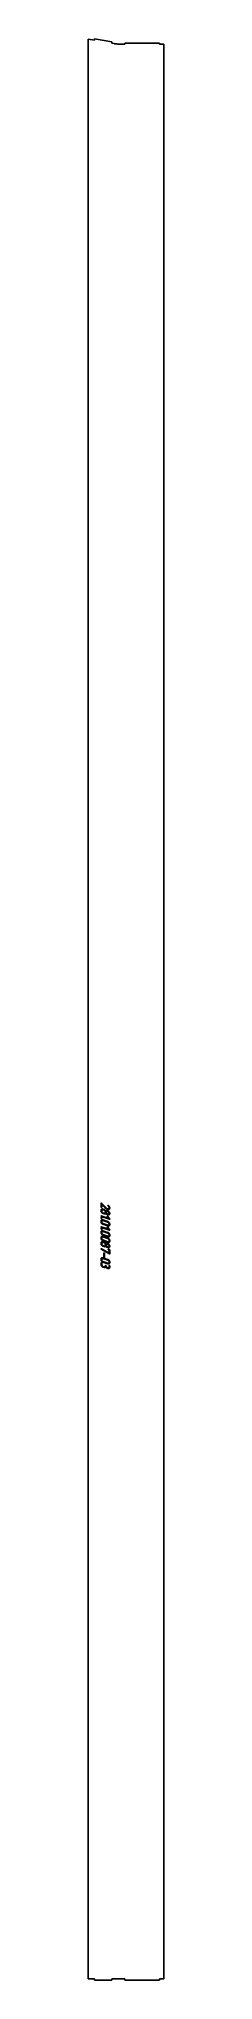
# Model space of a CAD drawing. Header units: millimetres. Extents: x 106 to 193, y 72 to 2298.
import ezdxf

# ---------------------------------------------------------------- set-up
doc = ezdxf.new("R2010")
doc.units = ezdxf.units.MM
doc.linetypes.add('K5LT_BASIC', pattern=[0])
doc.layers.add('Engraving', color=7, linetype='Continuous')

msp = doc.modelspace()

# ---------------------------------------------------------------- linework, layer by layer
at = {"color": 143, "linetype": 'K5LT_BASIC', "lineweight": 25, "true_color": 0x33acca}
for p, q in [((106, 2297.9), (106, 73.7)), ((106, 2297.9), (113.3, 2296.6)), ((113.3, 2298.1), (133.3, 2294.6)), ((113.3, 2296.6), (113.3, 2298.1)), ((133.3, 2294.6), (133.3, 2293.1)), ((133.3, 2293.1), (136, 2292.6)), ((148.1, 2293), (188.1, 2293)), ((148.1, 2292), (148.1, 2293)), ((188.1, 2293), (188.1, 2292)), ((143.1, 2292), (148.1, 2292)), ((188.1, 2292), (193.1, 2292)), ((193.1, 2292), (193.1, 2291.5)), ((193.1, 73.7), (193.1, 2291.5)), ((113.3, 73.7), (106, 73.7)), ((113.3, 72.2), (113.3, 73.7)), ((133.3, 72.2), (113.3, 72.2)), ((136, 73.7), (133.3, 73.7)), ((133.3, 73.7), (133.3, 72.2)), ((143.1, 73.7), (136, 73.7)), ((148.1, 73.7), (143.1, 73.7)), ((148.1, 72.2), (148.1, 73.7)), ((188.1, 72.2), (148.1, 72.2)), ((193.1, 73.7), (188.1, 73.7)), ((188.1, 73.7), (188.1, 72.2))]:
    msp.add_line(p, q, dxfattribs=at)
msp.add_open_spline([(136, 2292.6), (136.3, 2292.6), (136.9, 2292.5), (137.8, 2292.4), (138.6, 2292.3), (139.5, 2292.2), (140.4, 2292.1), (141.3, 2292.1), (142.2, 2292), (142.8, 2292), (143.1, 2292)], degree=3, dxfattribs=at)
at = {"layer": 'Engraving', "color": 143, "linetype": 'K5LT_BASIC', "lineweight": 25, "true_color": 0x33acca}
for p, q in [((120.9, 963.1), (120.9, 958.8)), ((127.3, 957.3), (121.4, 963.2)), ((121.6, 962.2), (126.9, 956.8)), ((121.6, 958.6), (121.6, 962.2)), ((127.6, 957), (127.3, 957.3)), ((129.1, 960.5), (129, 960.5)), ((120.9, 955), (120.9, 954.2)), ((120.9, 942.5), (120.9, 941.8)), ((129.6, 945.6), (121.2, 948.5)), ((121.2, 947.8), (130.5, 944.6)), ((129.6, 933.2), (121.2, 936)), ((121.2, 935.3), (130.5, 932.2)), ((121.6, 954.7), (121.6, 954)), ((121.6, 942.3), (121.6, 941.6)), ((124.4, 955.9), (123, 956.4)), ((124.4, 955.2), (123, 955.6)), ((123, 952.1), (124.4, 951.6)), ((123, 951.4), (124.4, 950.9)), ((128.7, 942), (123, 943.9)), ((128.7, 941.3), (123, 943.2)), ((123, 939.7), (128.7, 937.7)), ((123, 938.9), (128.7, 937)), ((125.8, 952.6), (125.8, 953.3)), ((127.9, 956.8), (127.6, 957)), ((128.7, 954.1), (128, 954.3)), ((128.7, 953.4), (128, 953.6)), ((128, 950.8), (128.7, 950.5)), ((128, 950.1), (128.7, 949.8)), ((128.1, 947.7), (129.6, 945.6)), ((128.1, 935.2), (129.6, 933.2)), ((130.7, 945.1), (128.6, 948)), ((130.7, 932.7), (128.6, 935.6)), ((128.7, 949.8), (128.9, 949.7)), ((128.9, 949.7), (129.1, 949.7)), ((129.1, 949.7), (129.5, 949.7)), ((130.1, 938.7), (130.1, 939.4)), ((130.8, 951.7), (130.7, 952.1)), ((130.8, 951.4), (130.8, 951.7)), ((130.8, 951.2), (130.8, 951.4)), ((130.8, 938.4), (130.8, 939.1)), ((120.9, 930.1), (120.9, 929.4)), ((120.9, 923.7), (120.9, 923)), ((120.9, 917.4), (120.9, 916.7)), ((121.6, 929.8), (121.6, 929.1)), ((121.6, 923.5), (121.6, 922.8)), ((121.6, 917.1), (121.6, 916.4)), ((128.7, 929.6), (123, 931.5)), ((128.7, 928.8), (123, 930.8)), ((123, 927.2), (128.7, 925.3)), ((123, 926.5), (128.7, 924.6)), ((128.7, 923.2), (123, 925.1)), ((128.7, 922.5), (123, 924.4)), ((123, 920.9), (128.7, 918.9)), ((123, 920.2), (128.7, 918.2)), ((124.4, 918.3), (123, 918.8)), ((124.4, 917.6), (123, 918.1)), ((123, 914.5), (124.4, 914)), ((123, 913.8), (124.4, 913.3)), ((125.8, 915), (125.8, 915.7)), ((128.7, 916.5), (128, 916.7)), ((128.7, 915.8), (128, 916)), ((128, 913.2), (128.7, 912.9)), ((130.1, 926.2), (130.1, 926.9)), ((130.1, 919.9), (130.1, 920.6)), ((130.8, 914.1), (130.7, 914.5)), ((130.8, 926), (130.8, 926.7)), ((130.8, 919.6), (130.8, 920.4)), ((130.8, 913.9), (130.8, 914.1)), ((130.8, 913.7), (130.8, 913.9)), ((120.9, 910.7), (120.9, 910.4)), ((120.9, 899.1), (120.9, 898.4)), ((120.9, 894.6), (120.9, 892.8)), ((121.3, 910.9), (121.2, 910.9)), ((121.2, 910.2), (130.4, 905)), ((130.1, 905.8), (121.3, 910.9)), ((121.6, 898.9), (121.6, 898.2)), ((121.6, 892.5), (121.6, 894.3)), ((128.7, 898.6), (123, 900.5)), ((128.7, 897.9), (123, 899.8)), ((123, 896.3), (128.7, 894.3)), ((123, 895.6), (128.7, 893.6)), ((124.4, 890.1), (123, 890.6)), ((124.1, 905.7), (124.1, 901.5)), ((124.8, 901.2), (124.8, 905.5)), ((125.8, 891.4), (125.8, 891.1)), ((128, 912.5), (128.7, 912.2)), ((128.7, 912.2), (128.9, 912.2)), ((128.9, 912.2), (129.1, 912.1)), ((129.1, 912.1), (129.5, 912.1)), ((130.5, 909.9), (129.4, 910.3)), ((129.4, 909.6), (130.1, 909.3)), ((130.1, 909.3), (130.1, 905.8)), ((130.1, 895.3), (130.1, 896)), ((130.1, 891.4), (130.1, 890)), ((130.4, 905), (130.5, 904.9)), ((130.8, 905.2), (130.8, 909.4)), ((130.8, 895), (130.8, 895.7)), ((130.8, 889.7), (130.8, 891.2)), ((123, 889.9), (124.4, 889.4)), ((127.5, 888.8), (127.6, 888.7)), ((127.6, 888.7), (127.7, 888.7)), ((127.7, 888.7), (128, 888.6)), ((128.7, 889.1), (128, 889.3)), ((128, 888.6), (128.7, 888.3))]:
    msp.add_line(p, q, dxfattribs=at)
for points in [[(120.9, 963.1), (120.9, 963.2), (121, 963.3)], [(121, 958.5), (120.9, 958.7), (120.9, 958.8)], [(121, 963.3), (121.1, 963.3), (121.3, 963.3)], [(121.2, 958.4), (121.1, 958.4), (121, 958.5)], [(121.5, 958.4), (121.4, 958.3), (121.2, 958.4)], [(121.3, 963.3), (121.4, 963.3), (121.4, 963.2)], [(121.6, 958.6), (121.6, 958.5), (121.5, 958.4)], [(128.7, 960.3), (128.7, 960.4), (128.8, 960.5)], [(128.7, 960.1), (128.7, 960.2), (128.7, 960.3)], [(128.9, 959.9), (128.8, 960), (128.7, 960.1)], [(128.8, 960.5), (128.9, 960.6), (129, 960.5)], [(129.8, 958.9), (129.6, 959.4), (128.9, 959.9)], [(129.1, 960.5), (130, 959.9), (130.4, 959.1)], [(129.6, 956.8), (129.8, 956.9), (130, 957.2)], [(130.1, 957.9), (130.1, 958.4), (129.8, 958.9)], [(130, 957.2), (130.1, 957.5), (130.1, 957.9)], [(130.8, 957.7), (130.8, 956.7), (130.1, 956.1)], [(130.4, 959.1), (130.8, 958.4), (130.8, 957.7)], [(120.9, 955), (120.9, 955.8), (121.5, 956.2)], [(121.5, 952.5), (120.9, 953.4), (120.9, 954.2)], [(120.9, 948.2), (120.9, 948.3), (121, 948.5)], [(121, 948), (120.9, 948.1), (120.9, 948.2)], [(120.9, 946.3), (120.9, 946.6), (121, 946.7)], [(121, 945.9), (120.9, 946.1), (120.9, 946.3)], [(120.9, 942.5), (120.9, 943.3), (121.5, 943.8)], [(121.5, 940.1), (120.9, 940.9), (120.9, 941.8)], [(120.9, 935.8), (120.9, 935.9), (121, 936)], [(121, 935.5), (120.9, 935.7), (120.9, 935.8)], [(121, 948.5), (121, 948.5), (121.2, 948.5)], [(121.2, 947.8), (121.1, 947.8), (121, 948)], [(121, 946.7), (121.2, 946.7), (121.4, 946.7)], [(121.4, 945.6), (121.2, 945.7), (121, 945.9)], [(121, 936), (121, 936.1), (121.2, 936)], [(121.2, 935.3), (121.1, 935.4), (121, 935.5)], [(121.4, 946.7), (121.5, 946.6), (121.7, 946.4)], [(121.8, 945.7), (121.6, 945.5), (121.4, 945.6)], [(121.5, 956.2), (122.1, 956.7), (123, 956.4)], [(123, 951.4), (122.1, 951.7), (121.5, 952.5)], [(121.5, 943.8), (122.1, 944.2), (123, 943.9)], [(123, 938.9), (122.1, 939.2), (121.5, 940.1)], [(121.6, 954.7), (121.6, 955.3), (122, 955.6)], [(122, 952.9), (121.6, 953.4), (121.6, 954)], [(121.6, 942.3), (121.6, 942.8), (122, 943.1)], [(122, 940.4), (121.6, 941), (121.6, 941.6)], [(121.7, 946.4), (121.9, 946.2), (121.9, 946)], [(121.9, 946), (121.9, 945.8), (121.8, 945.7)], [(122, 955.6), (122.4, 955.8), (123, 955.6)], [(123, 952.1), (122.4, 952.3), (122, 952.9)], [(122, 943.1), (122.4, 943.4), (123, 943.2)], [(123, 939.7), (122.4, 939.9), (122, 940.4)], [(124.4, 955.9), (125, 955.7), (125.5, 955.2)], [(124.4, 955.2), (125, 955), (125.4, 954.4)], [(125.4, 951.7), (125, 951.4), (124.4, 951.6)], [(125.6, 950.8), (125, 950.7), (124.4, 950.9)], [(125.4, 954.4), (125.8, 953.9), (125.8, 953.3)], [(125.8, 952.6), (125.8, 951.9), (125.4, 951.7)], [(125.5, 955.2), (126, 954.8), (126.3, 954.1)], [(126.3, 951.4), (126.1, 951), (125.6, 950.8)], [(126.3, 954.1), (126.6, 954.4), (127, 954.4)], [(127.1, 950.6), (126.7, 950.9), (126.3, 951.4)], [(126.6, 952.7), (126.6, 953.3), (127, 953.5)], [(127, 951.5), (126.6, 952.1), (126.6, 952.7)], [(127.7, 956.2), (127.4, 956.4), (126.9, 956.8)], [(127, 954.4), (127.5, 954.5), (128, 954.3)], [(127, 953.5), (127.4, 953.8), (128, 953.6)], [(128, 950.8), (127.4, 951), (127, 951.5)], [(128, 950.1), (127.5, 950.2), (127.1, 950.6)], [(128.4, 955.8), (128, 956), (127.7, 956.2)], [(127.9, 956.8), (128.1, 956.7), (128.4, 956.6)], [(128, 947.9), (128, 948.1), (128.1, 948.2)], [(128.1, 947.7), (128, 947.8), (128, 947.9)], [(128, 935.5), (128, 935.7), (128.1, 935.7)], [(128.1, 935.2), (128, 935.4), (128, 935.5)], [(128.1, 948.2), (128.2, 948.2), (128.3, 948.2)], [(128.1, 935.7), (128.2, 935.8), (128.3, 935.8)], [(128.3, 948.2), (128.4, 948.2), (128.6, 948)], [(128.3, 935.8), (128.4, 935.7), (128.6, 935.6)], [(128.4, 956.6), (129.1, 956.3), (129.6, 956.8)], [(130.1, 956.1), (129.4, 955.5), (128.4, 955.8)], [(128.7, 954.1), (129.5, 953.8), (130.2, 952.9)], [(128.7, 953.4), (129.3, 953.2), (129.7, 952.6)], [(129.7, 950.6), (129.3, 950.3), (128.7, 950.5)], [(128.7, 942), (129.5, 941.7), (130.2, 940.9)], [(128.7, 941.3), (129.3, 941.1), (129.7, 940.5)], [(129.7, 937.8), (129.3, 937.5), (128.7, 937.7)], [(130.2, 937.1), (129.6, 936.7), (128.7, 937)], [(130.2, 949.9), (129.9, 949.7), (129.5, 949.7)], [(129.7, 952.6), (130.1, 952), (130.1, 951.5)], [(130.1, 951.5), (130.1, 950.9), (129.7, 950.6)], [(129.7, 940.5), (130.1, 940), (130.1, 939.4)], [(130.1, 938.7), (130.1, 938.1), (129.7, 937.8)], [(130.2, 952.9), (130.5, 952.5), (130.7, 952.1)], [(130.8, 951.2), (130.8, 950.3), (130.2, 949.9)], [(130.2, 940.9), (130.8, 940), (130.8, 939.1)], [(130.8, 938.4), (130.8, 937.6), (130.2, 937.1)], [(130.7, 944.7), (130.6, 944.6), (130.5, 944.6)], [(130.7, 945.1), (130.8, 945), (130.8, 944.9)], [(130.8, 944.9), (130.8, 944.7), (130.7, 944.7)], [(120.9, 933.9), (120.9, 934.1), (121, 934.2)], [(121, 933.4), (120.9, 933.6), (120.9, 933.9)], [(120.9, 930.1), (120.9, 930.9), (121.5, 931.3)], [(121.5, 927.6), (120.9, 928.5), (120.9, 929.4)], [(120.9, 923.7), (120.9, 924.5), (121.5, 925)], [(121.5, 921.3), (120.9, 922.1), (120.9, 923)], [(120.9, 917.4), (120.9, 918.2), (121.5, 918.6)], [(121.5, 914.9), (120.9, 915.8), (120.9, 916.7)], [(121, 934.2), (121.2, 934.3), (121.4, 934.2)], [(121.4, 933.2), (121.2, 933.2), (121, 933.4)], [(121.4, 934.2), (121.5, 934.2), (121.7, 934)], [(121.8, 933.2), (121.6, 933.1), (121.4, 933.2)], [(121.5, 931.3), (122.1, 931.8), (123, 931.5)], [(123, 926.5), (122.1, 926.8), (121.5, 927.6)], [(121.5, 925), (122.1, 925.4), (123, 925.1)], [(123, 920.2), (122.1, 920.5), (121.5, 921.3)], [(121.5, 918.6), (122.1, 919.1), (123, 918.8)], [(123, 913.8), (122.1, 914.1), (121.5, 914.9)], [(121.6, 929.8), (121.6, 930.4), (122, 930.7)], [(122, 928), (121.6, 928.6), (121.6, 929.1)], [(121.6, 923.5), (121.6, 924.1), (122, 924.3)], [(122, 921.6), (121.6, 922.2), (121.6, 922.8)], [(121.6, 917.1), (121.6, 917.7), (122, 918)], [(122, 915.3), (121.6, 915.8), (121.6, 916.4)], [(121.7, 934), (121.9, 933.8), (121.9, 933.5)], [(121.9, 933.5), (121.9, 933.3), (121.8, 933.2)], [(122, 930.7), (122.4, 931), (123, 930.8)], [(123, 927.2), (122.4, 927.4), (122, 928)], [(122, 924.3), (122.4, 924.6), (123, 924.4)], [(123, 920.9), (122.4, 921.1), (122, 921.6)], [(122, 918), (122.4, 918.3), (123, 918.1)], [(123, 914.5), (122.4, 914.7), (122, 915.3)], [(124.4, 918.3), (125, 918.1), (125.5, 917.7)], [(124.4, 917.6), (125, 917.4), (125.4, 916.8)], [(125.4, 914.1), (125, 913.8), (124.4, 914)], [(125.6, 913.3), (125, 913.1), (124.4, 913.3)], [(125.4, 916.8), (125.8, 916.3), (125.8, 915.7)], [(125.8, 915), (125.8, 914.4), (125.4, 914.1)], [(125.5, 917.7), (126, 917.2), (126.3, 916.5)], [(126.3, 913.8), (126.1, 913.4), (125.6, 913.3)], [(126.3, 916.5), (126.6, 916.8), (127, 916.8)], [(127.1, 913), (126.7, 913.3), (126.3, 913.8)], [(126.6, 915.1), (126.6, 915.7), (127, 916)], [(127, 914), (126.6, 914.5), (126.6, 915.1)], [(127, 916.8), (127.5, 916.9), (128, 916.7)], [(127, 916), (127.4, 916.2), (128, 916)], [(128, 913.2), (127.4, 913.4), (127, 914)], [(128, 912.5), (127.5, 912.7), (127.1, 913)], [(128.7, 929.6), (129.5, 929.3), (130.2, 928.4)], [(128.7, 928.8), (129.3, 928.6), (129.7, 928.1)], [(129.7, 925.4), (129.3, 925.1), (128.7, 925.3)], [(130.2, 924.7), (129.6, 924.3), (128.7, 924.6)], [(128.7, 923.2), (129.5, 922.9), (130.2, 922.1)], [(128.7, 922.5), (129.3, 922.3), (129.7, 921.7)], [(129.7, 919), (129.3, 918.7), (128.7, 918.9)], [(130.2, 918.3), (129.6, 917.9), (128.7, 918.2)], [(128.7, 916.5), (129.5, 916.2), (130.2, 915.4)], [(128.7, 915.8), (129.3, 915.6), (129.7, 915)], [(129.7, 913), (129.3, 912.7), (128.7, 912.9)], [(129.7, 928.1), (130.1, 927.5), (130.1, 926.9)], [(130.1, 926.2), (130.1, 925.6), (129.7, 925.4)], [(129.7, 921.7), (130.1, 921.2), (130.1, 920.6)], [(130.1, 919.9), (130.1, 919.3), (129.7, 919)], [(129.7, 915), (130.1, 914.5), (130.1, 913.9)], [(130.1, 913.9), (130.1, 913.3), (129.7, 913)], [(130.2, 928.4), (130.8, 927.6), (130.8, 926.7)], [(130.8, 926), (130.8, 925.1), (130.2, 924.7)], [(130.2, 922.1), (130.8, 921.2), (130.8, 920.4)], [(130.8, 919.6), (130.8, 918.8), (130.2, 918.3)], [(130.2, 915.4), (130.5, 914.9), (130.7, 914.5)], [(130.8, 913.7), (130.8, 912.8), (130.2, 912.3)], [(130.7, 932.2), (130.6, 932.1), (130.5, 932.2)], [(130.7, 932.7), (130.8, 932.6), (130.8, 932.4)], [(130.8, 932.4), (130.8, 932.3), (130.7, 932.2)], [(120.9, 910.7), (120.9, 910.8), (121, 910.9)], [(121.2, 910.2), (121.1, 910.3), (120.9, 910.4)], [(120.9, 899.1), (120.9, 899.9), (121.5, 900.4)], [(121.5, 896.7), (120.9, 897.5), (120.9, 898.4)], [(120.9, 894.6), (120.9, 894.7), (121, 894.8)], [(121.5, 891.1), (120.9, 891.9), (120.9, 892.8)], [(121, 910.9), (121.1, 911), (121.2, 910.9)], [(121, 894.8), (121.1, 894.8), (121.2, 894.8)], [(121.2, 894.8), (121.3, 894.8), (121.5, 894.6)], [(121.5, 900.4), (122.1, 900.8), (123, 900.5)], [(123, 895.6), (122.1, 895.8), (121.5, 896.7)], [(121.5, 894.6), (121.6, 894.5), (121.6, 894.3)], [(123, 889.9), (122.1, 890.2), (121.5, 891.1)], [(121.6, 898.9), (121.6, 899.4), (122, 899.7)], [(122, 897), (121.6, 897.6), (121.6, 898.2)], [(121.6, 892.5), (121.6, 891.9), (122, 891.4)], [(122, 899.7), (122.4, 900), (123, 899.8)], [(123, 896.3), (122.4, 896.5), (122, 897)], [(122, 891.4), (122.4, 890.8), (123, 890.6)], [(124.1, 905.7), (124.1, 905.9), (124.2, 906)], [(124.2, 901.2), (124.1, 901.3), (124.1, 901.5)], [(124.2, 906), (124.3, 906), (124.4, 906)], [(124.4, 901), (124.3, 901), (124.2, 901.2)], [(124.4, 906), (124.5, 905.9), (124.6, 905.8)], [(124.7, 901), (124.6, 900.9), (124.4, 901)], [(124.6, 905.8), (124.8, 905.7), (124.8, 905.5)], [(124.8, 901.2), (124.8, 901.1), (124.7, 901)], [(125.4, 890.2), (125.8, 890.5), (125.8, 891.1)], [(125.8, 891.4), (125.8, 891.6), (125.9, 891.7)], [(125.9, 891.7), (126.1, 891.7), (126.2, 891.7)], [(126.2, 891.7), (126.3, 891.6), (126.4, 891.5)], [(126.4, 891.5), (126.6, 891.4), (126.6, 891.2)], [(126.6, 891.2), (126.6, 890.6), (127, 890.1)], [(128.7, 898.6), (129.5, 898.3), (130.2, 897.5)], [(128.7, 897.9), (129.3, 897.7), (129.7, 897.1)], [(129.7, 894.4), (129.3, 894.1), (128.7, 894.3)], [(130.2, 893.7), (129.6, 893.3), (128.7, 893.6)], [(129.1, 910.2), (129.2, 910.3), (129.4, 910.3)], [(129.1, 910), (129.1, 910.1), (129.1, 910.2)], [(129.1, 909.7), (129.1, 909.9), (129.1, 910)], [(129.4, 909.6), (129.2, 909.6), (129.1, 909.7)], [(130.2, 912.3), (129.9, 912.1), (129.5, 912.1)], [(129.7, 897.1), (130.1, 896.6), (130.1, 896)], [(130.1, 895.3), (130.1, 894.7), (129.7, 894.4)], [(130.1, 891.4), (130.1, 891.6), (130.2, 891.6)], [(130.2, 897.5), (130.8, 896.6), (130.8, 895.7)], [(130.8, 895), (130.8, 894.2), (130.2, 893.7)], [(130.2, 891.6), (130.3, 891.7), (130.5, 891.6)], [(130.5, 909.9), (130.8, 909.8), (130.8, 909.4)], [(130.7, 904.9), (130.6, 904.9), (130.5, 904.9)], [(130.5, 891.6), (130.5, 891.6), (130.7, 891.5)], [(130.8, 905.2), (130.8, 905), (130.7, 904.9)], [(130.7, 891.5), (130.8, 891.3), (130.8, 891.2)], [(124.4, 890.1), (125, 889.9), (125.4, 890.2)], [(125.6, 889.4), (125, 889.2), (124.4, 889.4)], [(126.3, 889.9), (126.1, 889.5), (125.6, 889.4)], [(127.1, 889.1), (126.7, 889.4), (126.3, 889.9)], [(127, 890.1), (127.4, 889.5), (128, 889.3)], [(127.5, 888.8), (127.3, 888.9), (127.1, 889.1)], [(128.7, 889.1), (129.3, 888.9), (129.7, 889.1)], [(130.2, 888.4), (129.6, 888), (128.7, 888.3)], [(129.7, 889.1), (130.1, 889.4), (130.1, 890)], [(130.8, 889.7), (130.8, 888.9), (130.2, 888.4)]]:
    msp.add_open_spline(points, degree=2, dxfattribs=at)

doc.saveas('drawing.dxf')
